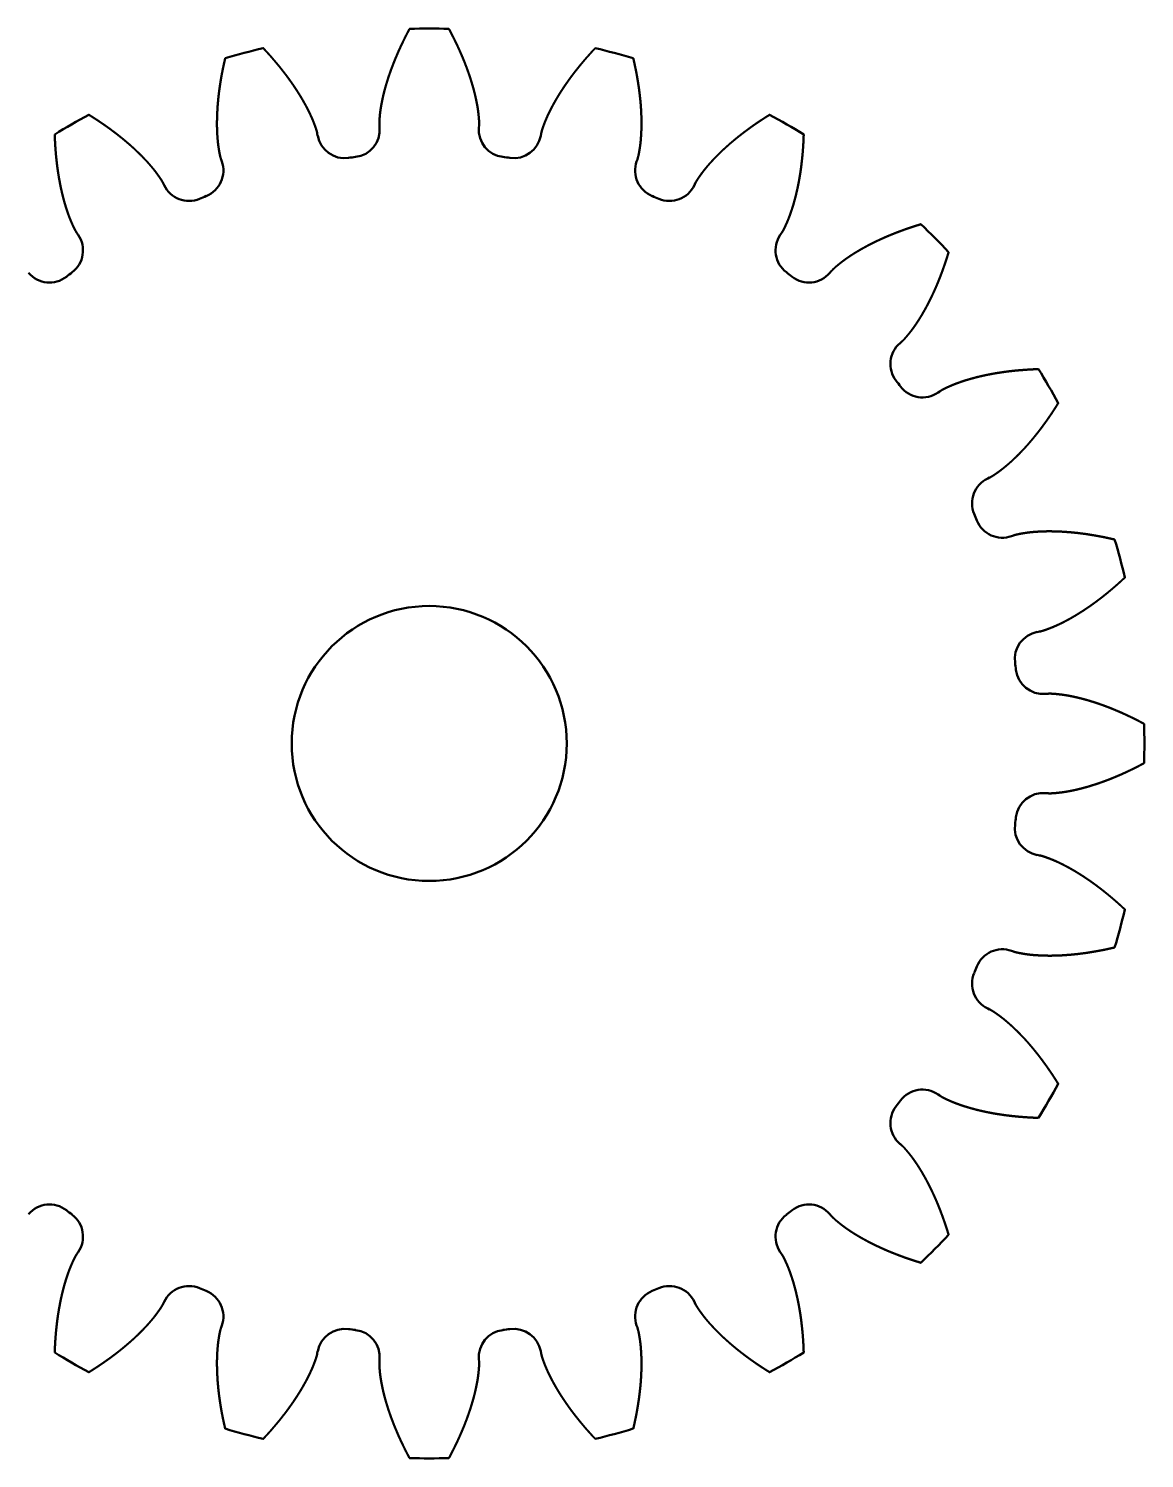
# Model space of a CAD drawing. Header units: millimetres. Extents: x 0 to 420, y 0 to 297.
# Drawn here: x 129.63 to 149.91, y 215.85 to 241.85 of the extents above; entities that cross this region are included whole.
import ezdxf

# ---------------------------------------------------------------- set-up
doc = ezdxf.new("R2010")
doc.units = ezdxf.units.MM
doc.header["$LTSCALE"] = 0.75
doc.layers.add('Visible', color=7, linetype='Continuous', lineweight=50)

msp = doc.modelspace()

# ---------------------------------------------------------------- linework, layer by layer
at = {"layer": 'Visible'}
for p, q in [((136.008, 240.094), (136.011, 240.056)), ((137.815, 240.056), (137.818, 240.094)), ((134.885, 239.907), (134.878, 239.946)), ((138.948, 239.946), (138.941, 239.907)), ((133.13, 239.477), (133.143, 239.44)), ((140.683, 239.44), (140.696, 239.477)), ((132.094, 239.006), (132.077, 239.041)), ((141.749, 239.041), (141.732, 239.006)), ((130.509, 238.136), (130.531, 238.104)), ((143.295, 238.104), (143.317, 238.136)), ((144.221, 237.442), (144.196, 237.413)), ((145.471, 236.137), (145.501, 236.162)), ((146.195, 235.258), (146.162, 235.236)), ((147.065, 233.674), (147.1, 233.691)), ((147.536, 232.638), (147.499, 232.625)), ((147.966, 230.882), (148.004, 230.889)), ((148.153, 229.76), (148.114, 229.757)), ((148.114, 227.952), (148.153, 227.949)), ((148.004, 226.82), (147.966, 226.827)), ((147.499, 225.084), (147.536, 225.071)), ((147.1, 224.018), (147.065, 224.035)), ((146.162, 222.473), (146.195, 222.451)), ((145.501, 221.547), (145.471, 221.572)), ((144.196, 220.296), (144.221, 220.267)), ((130.531, 219.605), (130.509, 219.573)), ((143.317, 219.573), (143.295, 219.605)), ((132.077, 218.668), (132.094, 218.703)), ((141.732, 218.703), (141.749, 218.668)), ((133.143, 218.269), (133.13, 218.232)), ((140.696, 218.232), (140.683, 218.269)), ((134.878, 217.763), (134.885, 217.802)), ((136.011, 217.653), (136.008, 217.615)), ((137.818, 217.615), (137.815, 217.653)), ((138.941, 217.802), (138.948, 217.763))]:
    msp.add_line(p, q, dxfattribs=at)
at = {"layer": 'Visible', "extrusion": (0, 0, -1)}
msp.add_circle((-136.913, 228.855), 2.5, dxfattribs=at)
at = {"layer": 'Visible'}
for centre, radius, start, end in [((136.913, 228.855), 13, 88.4232, 91.5768), ((136.913, 228.855), 13, 103.4232, 106.5768), ((136.913, 228.855), 13, 73.4232, 76.5768), ((136.913, 228.855), 13, 118.4232, 121.5768), ((136.913, 228.855), 13, 58.4232, 61.5768), ((135.513, 240.016), 0.5, 277.1518, 4.5186), ((138.314, 240.016), 0.5, 175.4814, 262.8482), ((135.377, 239.998), 0.5, 190.4814, 277.8482), ((138.449, 239.998), 0.5, 262.1518, 349.5186), ((136.913, 228.855), 10.749, 97.1518, 97.8482), ((136.913, 228.855), 10.749, 82.1518, 82.8482), ((132.671, 239.273), 0.5, 292.1518, 19.5186), ((141.155, 239.273), 0.5, 160.4814, 247.8482), ((132.545, 239.221), 0.5, 205.4814, 292.8482), ((141.281, 239.221), 0.5, 247.1518, 334.5186), ((136.913, 228.855), 10.749, 112.1518, 112.8482), ((136.913, 228.855), 10.749, 67.1518, 67.8482), ((136.913, 228.855), 13, 43.4232, 46.5768), ((130.119, 237.821), 0.5, 307.1518, 34.5186), ((143.707, 237.821), 0.5, 145.4814, 232.8482), ((130.011, 237.737), 0.5, 220.4814, 307.8482), ((136.913, 228.855), 10.749, 127.1518, 127.8482), ((136.913, 228.855), 10.749, 52.1518, 52.8482), ((143.815, 237.737), 0.5, 232.1518, 319.5186), ((145.796, 235.757), 0.5, 130.4814, 217.8482), ((136.913, 228.855), 13, 28.4232, 31.5768), ((136.913, 228.855), 10.749, 37.1518, 37.8482), ((145.879, 235.648), 0.5, 217.1518, 304.5186), ((147.28, 233.222), 0.5, 115.4814, 202.8482), ((136.913, 228.855), 10.749, 22.1518, 22.8482), ((147.332, 233.096), 0.5, 202.1518, 289.5186), ((136.913, 228.855), 13, 13.4232, 16.5768), ((148.057, 230.391), 0.5, 100.4814, 187.8482), ((136.913, 228.855), 10.749, 7.1518, 7.8482), ((148.075, 230.255), 0.5, 187.1518, 274.5186), ((136.913, 228.855), 13, 358.4232, 1.5768), ((148.075, 227.454), 0.5, 85.4814, 172.8482), ((136.913, 228.855), 10.749, 352.1518, 352.8482), ((148.057, 227.318), 0.5, 172.1518, 259.5186), ((136.913, 228.855), 13, 343.4232, 346.5768), ((147.332, 224.613), 0.5, 70.4814, 157.8482), ((147.28, 224.487), 0.5, 157.1518, 244.5186), ((136.913, 228.855), 10.749, 337.1518, 337.8482), ((145.879, 222.061), 0.5, 55.4814, 142.8482), ((136.913, 228.855), 13, 328.4232, 331.5768), ((136.913, 228.855), 10.749, 322.1518, 322.8482), ((145.796, 221.952), 0.5, 142.1518, 229.5186), ((130.011, 219.972), 0.5, 52.1518, 139.5186), ((136.913, 228.855), 10.749, 232.1518, 232.8482), ((130.119, 219.888), 0.5, 325.4814, 52.8482), ((143.707, 219.888), 0.5, 127.1518, 214.5186), ((136.913, 228.855), 10.749, 307.1518, 307.8482), ((143.815, 219.972), 0.5, 40.4814, 127.8482), ((136.913, 228.855), 13, 313.4232, 316.5768), ((132.545, 218.488), 0.5, 67.1518, 154.5186), ((136.913, 228.855), 10.749, 247.1518, 247.8482), ((136.913, 228.855), 10.749, 292.1518, 292.8482), ((141.281, 218.488), 0.5, 25.4814, 112.8482), ((132.671, 218.436), 0.5, 340.4814, 67.8482), ((141.155, 218.436), 0.5, 112.1518, 199.5186), ((135.377, 217.711), 0.5, 82.1518, 169.5186), ((136.913, 228.855), 10.749, 262.1518, 262.8482), ((135.513, 217.693), 0.5, 355.4814, 82.8482), ((138.314, 217.693), 0.5, 97.1518, 184.5186), ((136.913, 228.855), 10.749, 277.1518, 277.8482), ((138.449, 217.711), 0.5, 10.4814, 97.8482), ((136.913, 228.855), 13, 238.4232, 241.5768), ((136.913, 228.855), 13, 298.4232, 301.5768), ((136.913, 228.855), 13, 253.4232, 256.5768), ((136.913, 228.855), 13, 283.4232, 286.5768), ((136.913, 228.855), 13, 268.4232, 271.5768)]:
    msp.add_arc(centre, radius, start, end, dxfattribs=at)
for points in [[(136.555, 241.85), (136.553, 241.845), (136.547, 241.835), (136.54, 241.82), (136.529, 241.8), (136.516, 241.776), (136.503, 241.751), (136.491, 241.726), (136.478, 241.702), (136.466, 241.677), (136.454, 241.652), (136.441, 241.627), (136.429, 241.602), (136.418, 241.578), (136.406, 241.553), (136.394, 241.528), (136.383, 241.503), (136.371, 241.478), (136.36, 241.453), (136.349, 241.428), (136.338, 241.403), (136.327, 241.378), (136.317, 241.353), (136.306, 241.329), (136.296, 241.304), (136.286, 241.278), (136.275, 241.253), (136.266, 241.228), (136.256, 241.203), (136.246, 241.178), (136.237, 241.153), (136.227, 241.128), (136.218, 241.103), (136.209, 241.078), (136.2, 241.053), (136.191, 241.028), (136.183, 241.002), (136.174, 240.977), (136.166, 240.952), (136.158, 240.927), (136.15, 240.902), (136.142, 240.876), (136.135, 240.851), (136.127, 240.826), (136.12, 240.801), (136.113, 240.776), (136.106, 240.75), (136.099, 240.725), (136.093, 240.7), (136.087, 240.675), (136.08, 240.649), (136.074, 240.624), (136.069, 240.599), (136.063, 240.574), (136.058, 240.548), (136.053, 240.523), (136.048, 240.498), (136.043, 240.472), (136.039, 240.447), (136.034, 240.422), (136.03, 240.397), (136.027, 240.371), (136.023, 240.346), (136.02, 240.321), (136.017, 240.296), (136.015, 240.27), (136.013, 240.245), (136.01, 240.22), (136.008, 240.195), (136.007, 240.17), (136.006, 240.145), (136.006, 240.125), (136.007, 240.109), (136.008, 240.099), (136.008, 240.094)], [(137.818, 240.094), (137.819, 240.099), (137.819, 240.109), (137.82, 240.125), (137.82, 240.145), (137.819, 240.17), (137.818, 240.195), (137.816, 240.22), (137.814, 240.245), (137.811, 240.27), (137.809, 240.296), (137.806, 240.321), (137.803, 240.346), (137.8, 240.371), (137.796, 240.397), (137.792, 240.422), (137.788, 240.447), (137.783, 240.472), (137.778, 240.498), (137.773, 240.523), (137.768, 240.548), (137.763, 240.574), (137.757, 240.599), (137.752, 240.624), (137.746, 240.649), (137.74, 240.675), (137.733, 240.7), (137.727, 240.725), (137.72, 240.75), (137.713, 240.776), (137.706, 240.801), (137.699, 240.826), (137.691, 240.851), (137.684, 240.876), (137.676, 240.902), (137.668, 240.927), (137.66, 240.952), (137.652, 240.977), (137.643, 241.002), (137.635, 241.028), (137.626, 241.053), (137.617, 241.078), (137.608, 241.103), (137.599, 241.128), (137.59, 241.153), (137.58, 241.178), (137.57, 241.203), (137.561, 241.228), (137.551, 241.253), (137.541, 241.278), (137.53, 241.304), (137.52, 241.329), (137.509, 241.353), (137.499, 241.378), (137.488, 241.403), (137.477, 241.428), (137.466, 241.453), (137.455, 241.478), (137.443, 241.503), (137.432, 241.528), (137.42, 241.553), (137.409, 241.578), (137.397, 241.602), (137.385, 241.627), (137.373, 241.652), (137.36, 241.677), (137.348, 241.702), (137.335, 241.726), (137.323, 241.751), (137.31, 241.776), (137.297, 241.8), (137.287, 241.82), (137.279, 241.835), (137.273, 241.845), (137.271, 241.85)], [(133.204, 241.314), (133.203, 241.309), (133.2, 241.298), (133.197, 241.282), (133.192, 241.26), (133.185, 241.233), (133.18, 241.206), (133.174, 241.178), (133.168, 241.151), (133.162, 241.124), (133.157, 241.097), (133.152, 241.07), (133.146, 241.043), (133.141, 241.016), (133.136, 240.989), (133.132, 240.962), (133.127, 240.935), (133.123, 240.908), (133.118, 240.881), (133.114, 240.854), (133.11, 240.827), (133.106, 240.8), (133.102, 240.773), (133.098, 240.746), (133.095, 240.72), (133.091, 240.693), (133.088, 240.666), (133.085, 240.639), (133.082, 240.612), (133.079, 240.586), (133.077, 240.559), (133.074, 240.532), (133.072, 240.506), (133.069, 240.479), (133.067, 240.453), (133.065, 240.426), (133.064, 240.399), (133.062, 240.373), (133.061, 240.347), (133.059, 240.32), (133.058, 240.294), (133.057, 240.267), (133.056, 240.241), (133.056, 240.215), (133.055, 240.189), (133.055, 240.162), (133.055, 240.136), (133.055, 240.11), (133.055, 240.084), (133.055, 240.058), (133.056, 240.032), (133.057, 240.006), (133.058, 239.98), (133.059, 239.954), (133.06, 239.928), (133.062, 239.903), (133.064, 239.877), (133.066, 239.851), (133.068, 239.826), (133.07, 239.8), (133.073, 239.775), (133.076, 239.75), (133.079, 239.724), (133.083, 239.699), (133.087, 239.674), (133.091, 239.649), (133.095, 239.624), (133.099, 239.599), (133.104, 239.574), (133.109, 239.55), (133.115, 239.525), (133.12, 239.506), (133.125, 239.491), (133.128, 239.482), (133.13, 239.477)], [(134.878, 239.946), (134.877, 239.951), (134.875, 239.961), (134.872, 239.975), (134.867, 239.995), (134.86, 240.019), (134.852, 240.043), (134.843, 240.066), (134.835, 240.09), (134.826, 240.114), (134.817, 240.138), (134.808, 240.161), (134.798, 240.185), (134.789, 240.208), (134.779, 240.232), (134.768, 240.255), (134.757, 240.279), (134.746, 240.302), (134.735, 240.325), (134.724, 240.348), (134.713, 240.371), (134.701, 240.394), (134.689, 240.417), (134.677, 240.44), (134.665, 240.463), (134.652, 240.486), (134.639, 240.508), (134.627, 240.531), (134.614, 240.554), (134.6, 240.576), (134.587, 240.599), (134.574, 240.621), (134.56, 240.644), (134.546, 240.666), (134.532, 240.689), (134.518, 240.711), (134.503, 240.733), (134.489, 240.755), (134.474, 240.777), (134.46, 240.8), (134.445, 240.822), (134.43, 240.844), (134.414, 240.865), (134.399, 240.887), (134.383, 240.909), (134.368, 240.931), (134.352, 240.953), (134.336, 240.974), (134.32, 240.996), (134.304, 241.018), (134.287, 241.039), (134.271, 241.061), (134.254, 241.082), (134.237, 241.103), (134.221, 241.125), (134.204, 241.146), (134.186, 241.167), (134.169, 241.188), (134.152, 241.209), (134.134, 241.23), (134.117, 241.251), (134.099, 241.272), (134.081, 241.293), (134.063, 241.314), (134.045, 241.335), (134.026, 241.356), (134.008, 241.376), (133.99, 241.397), (133.971, 241.418), (133.952, 241.438), (133.933, 241.459), (133.918, 241.475), (133.907, 241.487), (133.899, 241.495), (133.895, 241.499)], [(139.931, 241.499), (139.927, 241.495), (139.919, 241.487), (139.908, 241.475), (139.893, 241.459), (139.874, 241.438), (139.855, 241.418), (139.837, 241.397), (139.818, 241.376), (139.8, 241.356), (139.781, 241.335), (139.763, 241.314), (139.745, 241.293), (139.727, 241.272), (139.71, 241.251), (139.692, 241.23), (139.674, 241.209), (139.657, 241.188), (139.64, 241.167), (139.623, 241.146), (139.606, 241.125), (139.589, 241.103), (139.572, 241.082), (139.555, 241.061), (139.539, 241.039), (139.523, 241.018), (139.506, 240.996), (139.49, 240.974), (139.474, 240.953), (139.458, 240.931), (139.443, 240.909), (139.427, 240.887), (139.412, 240.865), (139.397, 240.844), (139.382, 240.822), (139.367, 240.8), (139.352, 240.777), (139.337, 240.755), (139.323, 240.733), (139.308, 240.711), (139.294, 240.689), (139.28, 240.666), (139.266, 240.644), (139.253, 240.621), (139.239, 240.599), (139.226, 240.576), (139.213, 240.554), (139.2, 240.531), (139.187, 240.508), (139.174, 240.486), (139.162, 240.463), (139.149, 240.44), (139.137, 240.417), (139.125, 240.394), (139.114, 240.371), (139.102, 240.348), (139.091, 240.325), (139.08, 240.302), (139.069, 240.279), (139.058, 240.255), (139.048, 240.232), (139.038, 240.208), (139.028, 240.185), (139.018, 240.161), (139.009, 240.138), (139, 240.114), (138.991, 240.09), (138.983, 240.066), (138.974, 240.043), (138.966, 240.019), (138.959, 239.995), (138.954, 239.975), (138.951, 239.961), (138.949, 239.951), (138.948, 239.946)], [(140.696, 239.477), (140.698, 239.482), (140.701, 239.491), (140.706, 239.506), (140.711, 239.525), (140.717, 239.55), (140.722, 239.574), (140.727, 239.599), (140.731, 239.624), (140.735, 239.649), (140.739, 239.674), (140.743, 239.699), (140.747, 239.724), (140.75, 239.75), (140.753, 239.775), (140.756, 239.8), (140.758, 239.826), (140.76, 239.851), (140.762, 239.877), (140.764, 239.903), (140.766, 239.928), (140.767, 239.954), (140.768, 239.98), (140.769, 240.006), (140.77, 240.032), (140.771, 240.058), (140.771, 240.084), (140.771, 240.11), (140.771, 240.136), (140.771, 240.162), (140.771, 240.189), (140.77, 240.215), (140.77, 240.241), (140.769, 240.267), (140.768, 240.294), (140.767, 240.32), (140.766, 240.347), (140.764, 240.373), (140.763, 240.399), (140.761, 240.426), (140.759, 240.453), (140.757, 240.479), (140.755, 240.506), (140.752, 240.532), (140.75, 240.559), (140.747, 240.586), (140.744, 240.612), (140.741, 240.639), (140.738, 240.666), (140.735, 240.693), (140.731, 240.72), (140.728, 240.746), (140.724, 240.773), (140.72, 240.8), (140.716, 240.827), (140.712, 240.854), (140.708, 240.881), (140.704, 240.908), (140.699, 240.935), (140.694, 240.962), (140.69, 240.989), (140.685, 241.016), (140.68, 241.043), (140.675, 241.07), (140.669, 241.097), (140.664, 241.124), (140.658, 241.151), (140.652, 241.178), (140.647, 241.206), (140.641, 241.233), (140.635, 241.26), (140.63, 241.282), (140.626, 241.298), (140.623, 241.309), (140.622, 241.314)], [(132.077, 239.041), (132.075, 239.046), (132.07, 239.055), (132.063, 239.068), (132.054, 239.086), (132.04, 239.107), (132.026, 239.128), (132.012, 239.149), (131.998, 239.169), (131.983, 239.19), (131.968, 239.211), (131.953, 239.231), (131.938, 239.252), (131.922, 239.272), (131.907, 239.292), (131.89, 239.312), (131.874, 239.331), (131.858, 239.351), (131.841, 239.37), (131.824, 239.39), (131.807, 239.409), (131.79, 239.428), (131.772, 239.448), (131.755, 239.467), (131.737, 239.485), (131.719, 239.504), (131.701, 239.523), (131.682, 239.542), (131.664, 239.56), (131.645, 239.578), (131.627, 239.597), (131.608, 239.615), (131.589, 239.633), (131.57, 239.651), (131.55, 239.669), (131.531, 239.687), (131.511, 239.705), (131.491, 239.722), (131.472, 239.74), (131.452, 239.758), (131.431, 239.775), (131.411, 239.792), (131.391, 239.809), (131.37, 239.827), (131.35, 239.844), (131.329, 239.861), (131.308, 239.878), (131.287, 239.894), (131.266, 239.911), (131.245, 239.928), (131.223, 239.944), (131.202, 239.961), (131.18, 239.977), (131.158, 239.993), (131.137, 240.01), (131.115, 240.026), (131.093, 240.042), (131.07, 240.058), (131.048, 240.074), (131.026, 240.09), (131.003, 240.105), (130.981, 240.121), (130.958, 240.136), (130.935, 240.152), (130.912, 240.167), (130.889, 240.183), (130.866, 240.198), (130.843, 240.213), (130.82, 240.228), (130.796, 240.243), (130.773, 240.258), (130.754, 240.27), (130.74, 240.279), (130.73, 240.285), (130.725, 240.287)], [(143.101, 240.287), (143.096, 240.285), (143.087, 240.279), (143.072, 240.27), (143.053, 240.258), (143.03, 240.243), (143.007, 240.228), (142.983, 240.213), (142.96, 240.198), (142.937, 240.183), (142.914, 240.167), (142.891, 240.152), (142.868, 240.136), (142.845, 240.121), (142.823, 240.105), (142.8, 240.09), (142.778, 240.074), (142.756, 240.058), (142.734, 240.042), (142.712, 240.026), (142.69, 240.01), (142.668, 239.993), (142.646, 239.977), (142.624, 239.961), (142.603, 239.944), (142.582, 239.928), (142.56, 239.911), (142.539, 239.894), (142.518, 239.878), (142.497, 239.861), (142.477, 239.844), (142.456, 239.827), (142.435, 239.809), (142.415, 239.792), (142.395, 239.775), (142.375, 239.758), (142.355, 239.74), (142.335, 239.722), (142.315, 239.705), (142.295, 239.687), (142.276, 239.669), (142.257, 239.651), (142.237, 239.633), (142.218, 239.615), (142.2, 239.597), (142.181, 239.578), (142.162, 239.56), (142.144, 239.542), (142.125, 239.523), (142.107, 239.504), (142.089, 239.485), (142.072, 239.467), (142.054, 239.448), (142.037, 239.428), (142.019, 239.409), (142.002, 239.39), (141.985, 239.37), (141.969, 239.351), (141.952, 239.331), (141.936, 239.312), (141.92, 239.292), (141.904, 239.272), (141.888, 239.252), (141.873, 239.231), (141.858, 239.211), (141.843, 239.19), (141.829, 239.169), (141.814, 239.149), (141.8, 239.128), (141.786, 239.107), (141.773, 239.086), (141.763, 239.068), (141.756, 239.055), (141.751, 239.046), (141.749, 239.041)], [(130.106, 239.93), (130.106, 239.924), (130.106, 239.913), (130.107, 239.896), (130.108, 239.874), (130.109, 239.846), (130.11, 239.818), (130.111, 239.791), (130.113, 239.763), (130.115, 239.735), (130.116, 239.708), (130.118, 239.68), (130.12, 239.653), (130.122, 239.625), (130.125, 239.598), (130.127, 239.571), (130.129, 239.543), (130.132, 239.516), (130.135, 239.489), (130.138, 239.462), (130.141, 239.435), (130.144, 239.408), (130.147, 239.381), (130.15, 239.354), (130.154, 239.327), (130.158, 239.3), (130.161, 239.274), (130.165, 239.247), (130.169, 239.22), (130.174, 239.194), (130.178, 239.167), (130.182, 239.141), (130.187, 239.114), (130.192, 239.088), (130.197, 239.062), (130.202, 239.036), (130.207, 239.01), (130.212, 238.984), (130.217, 238.958), (130.223, 238.932), (130.229, 238.906), (130.235, 238.88), (130.241, 238.855), (130.247, 238.829), (130.253, 238.804), (130.26, 238.778), (130.266, 238.753), (130.273, 238.728), (130.28, 238.703), (130.287, 238.678), (130.295, 238.653), (130.302, 238.628), (130.31, 238.603), (130.318, 238.579), (130.326, 238.554), (130.334, 238.53), (130.342, 238.505), (130.351, 238.481), (130.359, 238.457), (130.368, 238.433), (130.377, 238.409), (130.387, 238.385), (130.397, 238.362), (130.407, 238.338), (130.417, 238.315), (130.427, 238.292), (130.438, 238.269), (130.449, 238.246), (130.459, 238.223), (130.471, 238.201), (130.483, 238.179), (130.493, 238.161), (130.501, 238.149), (130.506, 238.14), (130.509, 238.136)], [(143.317, 238.136), (143.32, 238.14), (143.325, 238.149), (143.333, 238.161), (143.344, 238.179), (143.355, 238.201), (143.367, 238.223), (143.378, 238.246), (143.388, 238.269), (143.399, 238.292), (143.409, 238.315), (143.42, 238.338), (143.43, 238.362), (143.439, 238.385), (143.449, 238.409), (143.458, 238.433), (143.467, 238.457), (143.475, 238.481), (143.484, 238.505), (143.492, 238.53), (143.501, 238.554), (143.509, 238.579), (143.516, 238.603), (143.524, 238.628), (143.532, 238.653), (143.539, 238.678), (143.546, 238.703), (143.553, 238.728), (143.56, 238.753), (143.566, 238.778), (143.573, 238.804), (143.579, 238.829), (143.585, 238.855), (143.591, 238.88), (143.597, 238.906), (143.603, 238.932), (143.609, 238.958), (143.614, 238.984), (143.619, 239.01), (143.625, 239.036), (143.63, 239.062), (143.634, 239.088), (143.639, 239.114), (143.644, 239.141), (143.648, 239.167), (143.653, 239.194), (143.657, 239.22), (143.661, 239.247), (143.665, 239.274), (143.669, 239.3), (143.672, 239.327), (143.676, 239.354), (143.679, 239.381), (143.682, 239.408), (143.685, 239.435), (143.688, 239.462), (143.691, 239.489), (143.694, 239.516), (143.697, 239.543), (143.699, 239.571), (143.702, 239.598), (143.704, 239.625), (143.706, 239.653), (143.708, 239.68), (143.71, 239.708), (143.712, 239.735), (143.713, 239.763), (143.715, 239.791), (143.716, 239.818), (143.717, 239.846), (143.719, 239.874), (143.719, 239.896), (143.72, 239.913), (143.72, 239.924), (143.72, 239.93)], [(145.849, 238.296), (145.844, 238.295), (145.833, 238.292), (145.817, 238.287), (145.796, 238.28), (145.769, 238.272), (145.743, 238.263), (145.716, 238.255), (145.69, 238.246), (145.664, 238.238), (145.637, 238.229), (145.611, 238.22), (145.585, 238.211), (145.559, 238.202), (145.533, 238.192), (145.508, 238.183), (145.482, 238.173), (145.456, 238.164), (145.431, 238.154), (145.405, 238.144), (145.38, 238.135), (145.355, 238.124), (145.329, 238.114), (145.304, 238.104), (145.279, 238.094), (145.254, 238.083), (145.23, 238.073), (145.205, 238.062), (145.18, 238.051), (145.156, 238.04), (145.131, 238.029), (145.107, 238.018), (145.083, 238.007), (145.058, 237.996), (145.034, 237.984), (145.01, 237.972), (144.987, 237.961), (144.963, 237.949), (144.939, 237.937), (144.916, 237.925), (144.892, 237.913), (144.869, 237.9), (144.846, 237.888), (144.823, 237.875), (144.8, 237.863), (144.777, 237.85), (144.754, 237.837), (144.732, 237.824), (144.709, 237.81), (144.687, 237.797), (144.664, 237.783), (144.642, 237.77), (144.62, 237.756), (144.599, 237.742), (144.577, 237.728), (144.556, 237.714), (144.534, 237.699), (144.513, 237.685), (144.492, 237.67), (144.471, 237.655), (144.45, 237.64), (144.43, 237.625), (144.41, 237.61), (144.39, 237.594), (144.37, 237.578), (144.35, 237.562), (144.331, 237.546), (144.311, 237.53), (144.292, 237.513), (144.273, 237.496), (144.255, 237.479), (144.241, 237.465), (144.231, 237.454), (144.224, 237.446), (144.221, 237.442)], [(145.501, 236.162), (145.505, 236.166), (145.512, 236.172), (145.523, 236.182), (145.538, 236.196), (145.555, 236.215), (145.572, 236.234), (145.588, 236.253), (145.604, 236.272), (145.621, 236.292), (145.637, 236.311), (145.652, 236.331), (145.668, 236.351), (145.684, 236.371), (145.699, 236.392), (145.714, 236.413), (145.729, 236.433), (145.743, 236.454), (145.758, 236.476), (145.772, 236.497), (145.787, 236.519), (145.801, 236.54), (145.815, 236.562), (145.828, 236.584), (145.842, 236.606), (145.856, 236.628), (145.869, 236.65), (145.882, 236.673), (145.895, 236.696), (145.908, 236.718), (145.921, 236.741), (145.934, 236.764), (145.946, 236.787), (145.959, 236.81), (145.971, 236.834), (145.983, 236.857), (145.995, 236.881), (146.007, 236.904), (146.019, 236.928), (146.031, 236.952), (146.043, 236.976), (146.054, 237), (146.065, 237.024), (146.077, 237.048), (146.088, 237.073), (146.099, 237.097), (146.11, 237.122), (146.121, 237.146), (146.131, 237.171), (146.142, 237.196), (146.152, 237.221), (146.163, 237.246), (146.173, 237.271), (146.183, 237.296), (146.193, 237.321), (146.203, 237.347), (146.213, 237.372), (146.222, 237.398), (146.232, 237.423), (146.242, 237.449), (146.251, 237.475), (146.26, 237.501), (146.269, 237.527), (146.278, 237.553), (146.287, 237.579), (146.296, 237.605), (146.305, 237.631), (146.313, 237.658), (146.322, 237.684), (146.33, 237.711), (146.339, 237.737), (146.345, 237.758), (146.35, 237.774), (146.353, 237.785), (146.355, 237.79)], [(147.988, 235.662), (147.983, 235.662), (147.972, 235.661), (147.955, 235.661), (147.933, 235.66), (147.905, 235.659), (147.877, 235.658), (147.849, 235.656), (147.822, 235.655), (147.794, 235.653), (147.766, 235.651), (147.739, 235.649), (147.711, 235.647), (147.684, 235.645), (147.656, 235.643), (147.629, 235.641), (147.602, 235.638), (147.575, 235.636), (147.547, 235.633), (147.52, 235.63), (147.493, 235.627), (147.466, 235.624), (147.439, 235.621), (147.412, 235.617), (147.386, 235.614), (147.359, 235.61), (147.332, 235.606), (147.305, 235.602), (147.279, 235.598), (147.252, 235.594), (147.226, 235.59), (147.199, 235.585), (147.173, 235.581), (147.147, 235.576), (147.121, 235.571), (147.094, 235.566), (147.068, 235.561), (147.042, 235.556), (147.016, 235.55), (146.991, 235.545), (146.965, 235.539), (146.939, 235.533), (146.913, 235.527), (146.888, 235.521), (146.862, 235.514), (146.837, 235.508), (146.812, 235.501), (146.786, 235.494), (146.761, 235.487), (146.736, 235.48), (146.711, 235.473), (146.686, 235.466), (146.662, 235.458), (146.637, 235.45), (146.613, 235.442), (146.588, 235.434), (146.564, 235.425), (146.54, 235.417), (146.515, 235.408), (146.491, 235.399), (146.467, 235.39), (146.444, 235.381), (146.42, 235.371), (146.397, 235.361), (146.374, 235.351), (146.35, 235.34), (146.327, 235.33), (146.305, 235.319), (146.282, 235.308), (146.259, 235.297), (146.237, 235.285), (146.22, 235.275), (146.207, 235.267), (146.199, 235.261), (146.195, 235.258)], [(147.1, 233.691), (147.104, 233.693), (147.113, 233.697), (147.127, 233.704), (147.144, 233.714), (147.165, 233.727), (147.186, 233.741), (147.207, 233.755), (147.228, 233.77), (147.249, 233.785), (147.269, 233.799), (147.29, 233.814), (147.31, 233.83), (147.33, 233.845), (147.35, 233.861), (147.37, 233.877), (147.39, 233.894), (147.409, 233.91), (147.429, 233.927), (147.448, 233.944), (147.468, 233.961), (147.487, 233.978), (147.506, 233.995), (147.525, 234.013), (147.544, 234.031), (147.563, 234.049), (147.581, 234.067), (147.6, 234.085), (147.619, 234.104), (147.637, 234.122), (147.655, 234.141), (147.674, 234.16), (147.692, 234.179), (147.71, 234.198), (147.728, 234.217), (147.746, 234.237), (147.763, 234.256), (147.781, 234.276), (147.799, 234.296), (147.816, 234.316), (147.833, 234.336), (147.851, 234.356), (147.868, 234.377), (147.885, 234.397), (147.902, 234.418), (147.919, 234.439), (147.936, 234.46), (147.953, 234.481), (147.97, 234.502), (147.986, 234.523), (148.003, 234.544), (148.019, 234.566), (148.036, 234.588), (148.052, 234.609), (148.068, 234.631), (148.084, 234.653), (148.1, 234.675), (148.116, 234.697), (148.132, 234.719), (148.148, 234.742), (148.164, 234.764), (148.179, 234.787), (148.195, 234.81), (148.21, 234.832), (148.226, 234.855), (148.241, 234.878), (148.256, 234.901), (148.272, 234.925), (148.287, 234.948), (148.302, 234.971), (148.316, 234.995), (148.328, 235.014), (148.337, 235.028), (148.343, 235.038), (148.346, 235.042)], [(149.373, 232.563), (149.367, 232.565), (149.356, 232.567), (149.34, 232.571), (149.318, 232.576), (149.291, 232.582), (149.264, 232.588), (149.237, 232.594), (149.21, 232.6), (149.183, 232.605), (149.156, 232.611), (149.129, 232.616), (149.101, 232.621), (149.074, 232.626), (149.047, 232.631), (149.02, 232.636), (148.993, 232.641), (148.966, 232.645), (148.939, 232.649), (148.913, 232.654), (148.886, 232.658), (148.859, 232.662), (148.832, 232.666), (148.805, 232.669), (148.778, 232.673), (148.751, 232.676), (148.724, 232.679), (148.698, 232.683), (148.671, 232.686), (148.644, 232.688), (148.618, 232.691), (148.591, 232.694), (148.564, 232.696), (148.538, 232.698), (148.511, 232.7), (148.485, 232.702), (148.458, 232.704), (148.432, 232.706), (148.405, 232.707), (148.379, 232.708), (148.352, 232.709), (148.326, 232.71), (148.3, 232.711), (148.273, 232.712), (148.247, 232.712), (148.221, 232.713), (148.195, 232.713), (148.169, 232.713), (148.142, 232.713), (148.116, 232.712), (148.09, 232.712), (148.065, 232.711), (148.039, 232.71), (148.013, 232.709), (147.987, 232.707), (147.961, 232.706), (147.936, 232.704), (147.91, 232.702), (147.884, 232.7), (147.859, 232.697), (147.833, 232.695), (147.808, 232.692), (147.783, 232.688), (147.758, 232.685), (147.733, 232.681), (147.708, 232.677), (147.683, 232.673), (147.658, 232.668), (147.633, 232.663), (147.608, 232.658), (147.584, 232.653), (147.564, 232.647), (147.55, 232.643), (147.54, 232.64), (147.536, 232.638)], [(148.004, 230.889), (148.009, 230.89), (148.019, 230.892), (148.034, 230.895), (148.053, 230.901), (148.077, 230.908), (148.101, 230.916), (148.125, 230.924), (148.149, 230.933), (148.173, 230.942), (148.196, 230.951), (148.22, 230.96), (148.243, 230.969), (148.267, 230.979), (148.29, 230.989), (148.314, 231), (148.337, 231.01), (148.36, 231.021), (148.383, 231.032), (148.407, 231.044), (148.43, 231.055), (148.453, 231.067), (148.476, 231.079), (148.499, 231.091), (148.521, 231.103), (148.544, 231.115), (148.567, 231.128), (148.59, 231.141), (148.612, 231.154), (148.635, 231.167), (148.658, 231.181), (148.68, 231.194), (148.702, 231.208), (148.725, 231.222), (148.747, 231.236), (148.769, 231.25), (148.792, 231.264), (148.814, 231.279), (148.836, 231.293), (148.858, 231.308), (148.88, 231.323), (148.902, 231.338), (148.924, 231.353), (148.946, 231.369), (148.968, 231.384), (148.99, 231.4), (149.011, 231.416), (149.033, 231.432), (149.055, 231.448), (149.076, 231.464), (149.098, 231.48), (149.119, 231.497), (149.141, 231.513), (149.162, 231.53), (149.183, 231.547), (149.204, 231.564), (149.226, 231.581), (149.247, 231.598), (149.268, 231.616), (149.289, 231.633), (149.31, 231.651), (149.331, 231.669), (149.352, 231.687), (149.373, 231.705), (149.394, 231.723), (149.414, 231.741), (149.435, 231.76), (149.456, 231.778), (149.476, 231.797), (149.497, 231.815), (149.517, 231.834), (149.534, 231.849), (149.546, 231.861), (149.554, 231.869), (149.558, 231.872)], [(149.908, 229.212), (149.903, 229.215), (149.893, 229.22), (149.879, 229.228), (149.859, 229.238), (149.834, 229.251), (149.81, 229.264), (149.785, 229.277), (149.76, 229.289), (149.735, 229.302), (149.711, 229.314), (149.686, 229.326), (149.661, 229.338), (149.636, 229.35), (149.611, 229.362), (149.587, 229.373), (149.562, 229.385), (149.537, 229.396), (149.512, 229.407), (149.487, 229.419), (149.462, 229.429), (149.437, 229.44), (149.412, 229.451), (149.387, 229.461), (149.362, 229.472), (149.337, 229.482), (149.312, 229.492), (149.287, 229.502), (149.262, 229.512), (149.237, 229.522), (149.212, 229.531), (149.187, 229.54), (149.162, 229.55), (149.136, 229.559), (149.111, 229.567), (149.086, 229.576), (149.061, 229.585), (149.036, 229.593), (149.011, 229.601), (148.985, 229.61), (148.96, 229.617), (148.935, 229.625), (148.91, 229.633), (148.885, 229.64), (148.859, 229.647), (148.834, 229.655), (148.809, 229.661), (148.784, 229.668), (148.758, 229.675), (148.733, 229.681), (148.708, 229.687), (148.683, 229.693), (148.657, 229.699), (148.632, 229.704), (148.607, 229.71), (148.582, 229.715), (148.556, 229.72), (148.531, 229.725), (148.506, 229.729), (148.48, 229.733), (148.455, 229.737), (148.43, 229.741), (148.405, 229.744), (148.379, 229.747), (148.354, 229.75), (148.329, 229.753), (148.304, 229.755), (148.279, 229.757), (148.253, 229.759), (148.228, 229.761), (148.203, 229.761), (148.183, 229.761), (148.168, 229.761), (148.158, 229.76), (148.153, 229.76)], [(148.153, 227.949), (148.158, 227.949), (148.168, 227.948), (148.183, 227.948), (148.203, 227.948), (148.228, 227.948), (148.253, 227.95), (148.279, 227.952), (148.304, 227.954), (148.329, 227.956), (148.354, 227.959), (148.379, 227.962), (148.405, 227.965), (148.43, 227.968), (148.455, 227.972), (148.48, 227.976), (148.506, 227.98), (148.531, 227.985), (148.556, 227.989), (148.582, 227.994), (148.607, 227.999), (148.632, 228.005), (148.657, 228.01), (148.683, 228.016), (148.708, 228.022), (148.733, 228.028), (148.758, 228.034), (148.784, 228.041), (148.809, 228.048), (148.834, 228.055), (148.859, 228.062), (148.885, 228.069), (148.91, 228.076), (148.935, 228.084), (148.96, 228.092), (148.985, 228.1), (149.011, 228.108), (149.036, 228.116), (149.061, 228.124), (149.086, 228.133), (149.111, 228.142), (149.136, 228.15), (149.162, 228.16), (149.187, 228.169), (149.212, 228.178), (149.237, 228.188), (149.262, 228.197), (149.287, 228.207), (149.312, 228.217), (149.337, 228.227), (149.362, 228.237), (149.387, 228.248), (149.412, 228.258), (149.437, 228.269), (149.462, 228.28), (149.487, 228.29), (149.512, 228.302), (149.537, 228.313), (149.562, 228.324), (149.587, 228.336), (149.611, 228.347), (149.636, 228.359), (149.661, 228.371), (149.686, 228.383), (149.711, 228.395), (149.735, 228.407), (149.76, 228.42), (149.785, 228.432), (149.81, 228.445), (149.834, 228.458), (149.859, 228.471), (149.879, 228.481), (149.893, 228.489), (149.903, 228.494), (149.908, 228.497)], [(149.558, 225.837), (149.554, 225.841), (149.546, 225.848), (149.534, 225.86), (149.517, 225.875), (149.497, 225.894), (149.476, 225.912), (149.456, 225.931), (149.435, 225.95), (149.414, 225.968), (149.394, 225.986), (149.373, 226.004), (149.352, 226.022), (149.331, 226.04), (149.31, 226.058), (149.289, 226.076), (149.268, 226.093), (149.247, 226.111), (149.226, 226.128), (149.204, 226.145), (149.183, 226.162), (149.162, 226.179), (149.141, 226.196), (149.119, 226.212), (149.098, 226.229), (149.076, 226.245), (149.055, 226.261), (149.033, 226.277), (149.011, 226.293), (148.99, 226.309), (148.968, 226.325), (148.946, 226.34), (148.924, 226.356), (148.902, 226.371), (148.88, 226.386), (148.858, 226.401), (148.836, 226.416), (148.814, 226.43), (148.792, 226.445), (148.769, 226.459), (148.747, 226.473), (148.725, 226.487), (148.702, 226.501), (148.68, 226.515), (148.658, 226.529), (148.635, 226.542), (148.612, 226.555), (148.59, 226.568), (148.567, 226.581), (148.544, 226.594), (148.521, 226.606), (148.499, 226.618), (148.476, 226.63), (148.453, 226.642), (148.43, 226.654), (148.407, 226.665), (148.383, 226.677), (148.36, 226.688), (148.337, 226.699), (148.314, 226.71), (148.29, 226.72), (148.267, 226.73), (148.243, 226.74), (148.22, 226.749), (148.196, 226.759), (148.173, 226.767), (148.149, 226.776), (148.125, 226.785), (148.101, 226.793), (148.077, 226.801), (148.053, 226.809), (148.034, 226.814), (148.019, 226.817), (148.009, 226.819), (148.004, 226.82)], [(147.536, 225.071), (147.54, 225.069), (147.55, 225.066), (147.564, 225.062), (147.584, 225.056), (147.608, 225.051), (147.633, 225.046), (147.658, 225.041), (147.683, 225.037), (147.708, 225.032), (147.733, 225.028), (147.758, 225.024), (147.783, 225.021), (147.808, 225.017), (147.833, 225.014), (147.859, 225.012), (147.884, 225.009), (147.91, 225.007), (147.936, 225.005), (147.961, 225.004), (147.987, 225.002), (148.013, 225.001), (148.039, 224.999), (148.065, 224.998), (148.09, 224.998), (148.116, 224.997), (148.142, 224.997), (148.169, 224.996), (148.195, 224.996), (148.221, 224.996), (148.247, 224.997), (148.273, 224.997), (148.3, 224.998), (148.326, 224.999), (148.352, 225), (148.379, 225.001), (148.405, 225.002), (148.432, 225.003), (148.458, 225.005), (148.485, 225.007), (148.511, 225.009), (148.538, 225.011), (148.564, 225.013), (148.591, 225.015), (148.618, 225.018), (148.644, 225.021), (148.671, 225.023), (148.698, 225.026), (148.724, 225.03), (148.751, 225.033), (148.778, 225.036), (148.805, 225.04), (148.832, 225.043), (148.859, 225.047), (148.886, 225.051), (148.913, 225.055), (148.939, 225.06), (148.966, 225.064), (148.993, 225.069), (149.02, 225.073), (149.047, 225.078), (149.074, 225.083), (149.101, 225.088), (149.129, 225.093), (149.156, 225.098), (149.183, 225.104), (149.21, 225.109), (149.237, 225.115), (149.264, 225.121), (149.291, 225.127), (149.318, 225.133), (149.34, 225.138), (149.356, 225.142), (149.367, 225.144), (149.373, 225.146)], [(148.346, 222.667), (148.343, 222.672), (148.337, 222.681), (148.328, 222.695), (148.316, 222.714), (148.302, 222.738), (148.287, 222.761), (148.272, 222.784), (148.256, 222.808), (148.241, 222.831), (148.226, 222.854), (148.21, 222.877), (148.195, 222.899), (148.179, 222.922), (148.164, 222.945), (148.148, 222.967), (148.132, 222.99), (148.116, 223.012), (148.1, 223.034), (148.084, 223.056), (148.068, 223.078), (148.052, 223.1), (148.036, 223.122), (148.019, 223.143), (148.003, 223.165), (147.986, 223.186), (147.97, 223.207), (147.953, 223.228), (147.936, 223.249), (147.919, 223.27), (147.902, 223.291), (147.885, 223.312), (147.868, 223.332), (147.851, 223.353), (147.833, 223.373), (147.816, 223.393), (147.799, 223.413), (147.781, 223.433), (147.763, 223.453), (147.746, 223.472), (147.728, 223.492), (147.71, 223.511), (147.692, 223.53), (147.674, 223.549), (147.655, 223.568), (147.637, 223.587), (147.619, 223.605), (147.6, 223.624), (147.581, 223.642), (147.563, 223.66), (147.544, 223.678), (147.525, 223.696), (147.506, 223.714), (147.487, 223.731), (147.468, 223.748), (147.448, 223.765), (147.429, 223.782), (147.409, 223.799), (147.39, 223.816), (147.37, 223.832), (147.35, 223.848), (147.33, 223.864), (147.31, 223.879), (147.29, 223.895), (147.269, 223.91), (147.249, 223.924), (147.228, 223.939), (147.207, 223.954), (147.186, 223.968), (147.165, 223.982), (147.144, 223.995), (147.127, 224.005), (147.113, 224.012), (147.104, 224.016), (147.1, 224.018)], [(146.195, 222.451), (146.199, 222.448), (146.207, 222.442), (146.22, 222.434), (146.237, 222.424), (146.259, 222.412), (146.282, 222.401), (146.305, 222.39), (146.327, 222.379), (146.35, 222.369), (146.374, 222.358), (146.397, 222.348), (146.42, 222.338), (146.444, 222.328), (146.467, 222.319), (146.491, 222.31), (146.515, 222.301), (146.54, 222.292), (146.564, 222.284), (146.588, 222.275), (146.613, 222.267), (146.637, 222.259), (146.662, 222.251), (146.686, 222.244), (146.711, 222.236), (146.736, 222.229), (146.761, 222.222), (146.786, 222.215), (146.812, 222.208), (146.837, 222.201), (146.862, 222.195), (146.888, 222.188), (146.913, 222.182), (146.939, 222.176), (146.965, 222.17), (146.991, 222.165), (147.016, 222.159), (147.042, 222.153), (147.068, 222.148), (147.094, 222.143), (147.121, 222.138), (147.147, 222.133), (147.173, 222.128), (147.199, 222.124), (147.226, 222.119), (147.252, 222.115), (147.279, 222.111), (147.305, 222.107), (147.332, 222.103), (147.359, 222.099), (147.386, 222.095), (147.412, 222.092), (147.439, 222.089), (147.466, 222.085), (147.493, 222.082), (147.52, 222.079), (147.547, 222.076), (147.575, 222.074), (147.602, 222.071), (147.629, 222.068), (147.656, 222.066), (147.684, 222.064), (147.711, 222.062), (147.739, 222.06), (147.766, 222.058), (147.794, 222.056), (147.822, 222.054), (147.849, 222.053), (147.877, 222.051), (147.905, 222.05), (147.933, 222.049), (147.955, 222.048), (147.972, 222.048), (147.983, 222.047), (147.988, 222.047)], [(146.355, 219.919), (146.353, 219.924), (146.35, 219.935), (146.345, 219.951), (146.339, 219.972), (146.33, 219.999), (146.322, 220.025), (146.313, 220.051), (146.305, 220.078), (146.296, 220.104), (146.287, 220.13), (146.278, 220.156), (146.269, 220.182), (146.26, 220.208), (146.251, 220.234), (146.242, 220.26), (146.232, 220.286), (146.222, 220.311), (146.213, 220.337), (146.203, 220.362), (146.193, 220.388), (146.183, 220.413), (146.173, 220.438), (146.163, 220.463), (146.152, 220.488), (146.142, 220.513), (146.131, 220.538), (146.121, 220.563), (146.11, 220.587), (146.099, 220.612), (146.088, 220.636), (146.077, 220.661), (146.065, 220.685), (146.054, 220.709), (146.043, 220.733), (146.031, 220.757), (146.019, 220.781), (146.007, 220.805), (145.995, 220.828), (145.983, 220.852), (145.971, 220.875), (145.959, 220.899), (145.946, 220.922), (145.934, 220.945), (145.921, 220.968), (145.908, 220.991), (145.895, 221.013), (145.882, 221.036), (145.869, 221.059), (145.856, 221.081), (145.842, 221.103), (145.828, 221.125), (145.815, 221.147), (145.801, 221.169), (145.787, 221.191), (145.772, 221.212), (145.758, 221.233), (145.743, 221.255), (145.729, 221.276), (145.714, 221.297), (145.699, 221.317), (145.684, 221.338), (145.668, 221.358), (145.652, 221.378), (145.637, 221.398), (145.621, 221.417), (145.604, 221.437), (145.588, 221.456), (145.572, 221.475), (145.555, 221.494), (145.538, 221.513), (145.523, 221.527), (145.512, 221.537), (145.505, 221.543), (145.501, 221.547)], [(144.221, 220.267), (144.224, 220.263), (144.231, 220.255), (144.241, 220.244), (144.255, 220.23), (144.273, 220.213), (144.292, 220.196), (144.311, 220.18), (144.331, 220.163), (144.35, 220.147), (144.37, 220.131), (144.39, 220.115), (144.41, 220.099), (144.43, 220.084), (144.45, 220.069), (144.471, 220.054), (144.492, 220.039), (144.513, 220.024), (144.534, 220.01), (144.556, 219.995), (144.577, 219.981), (144.599, 219.967), (144.62, 219.953), (144.642, 219.939), (144.664, 219.926), (144.687, 219.912), (144.709, 219.899), (144.732, 219.885), (144.754, 219.872), (144.777, 219.859), (144.8, 219.847), (144.823, 219.834), (144.846, 219.821), (144.869, 219.809), (144.892, 219.796), (144.916, 219.784), (144.939, 219.772), (144.963, 219.76), (144.987, 219.748), (145.01, 219.737), (145.034, 219.725), (145.058, 219.714), (145.083, 219.702), (145.107, 219.691), (145.131, 219.68), (145.156, 219.669), (145.18, 219.658), (145.205, 219.647), (145.23, 219.636), (145.254, 219.626), (145.279, 219.615), (145.304, 219.605), (145.329, 219.595), (145.355, 219.585), (145.38, 219.575), (145.405, 219.565), (145.431, 219.555), (145.456, 219.545), (145.482, 219.536), (145.508, 219.526), (145.533, 219.517), (145.559, 219.507), (145.585, 219.498), (145.611, 219.489), (145.637, 219.48), (145.664, 219.472), (145.69, 219.463), (145.716, 219.454), (145.743, 219.446), (145.769, 219.437), (145.796, 219.429), (145.817, 219.422), (145.833, 219.418), (145.844, 219.414), (145.849, 219.413)], [(130.509, 219.573), (130.506, 219.569), (130.501, 219.561), (130.493, 219.548), (130.483, 219.531), (130.471, 219.508), (130.459, 219.486), (130.449, 219.463), (130.438, 219.44), (130.427, 219.417), (130.417, 219.394), (130.407, 219.371), (130.397, 219.347), (130.387, 219.324), (130.377, 219.3), (130.368, 219.276), (130.359, 219.252), (130.351, 219.228), (130.342, 219.204), (130.334, 219.179), (130.326, 219.155), (130.318, 219.131), (130.31, 219.106), (130.302, 219.081), (130.295, 219.056), (130.287, 219.031), (130.28, 219.006), (130.273, 218.981), (130.266, 218.956), (130.26, 218.931), (130.253, 218.905), (130.247, 218.88), (130.241, 218.854), (130.235, 218.829), (130.229, 218.803), (130.223, 218.777), (130.217, 218.751), (130.212, 218.725), (130.207, 218.699), (130.202, 218.673), (130.197, 218.647), (130.192, 218.621), (130.187, 218.595), (130.182, 218.568), (130.178, 218.542), (130.174, 218.515), (130.169, 218.489), (130.165, 218.462), (130.161, 218.436), (130.158, 218.409), (130.154, 218.382), (130.15, 218.355), (130.147, 218.328), (130.144, 218.301), (130.141, 218.274), (130.138, 218.247), (130.135, 218.22), (130.132, 218.193), (130.129, 218.166), (130.127, 218.138), (130.125, 218.111), (130.122, 218.084), (130.12, 218.056), (130.118, 218.029), (130.116, 218.001), (130.115, 217.974), (130.113, 217.946), (130.111, 217.918), (130.11, 217.891), (130.109, 217.863), (130.108, 217.835), (130.107, 217.813), (130.106, 217.796), (130.106, 217.785), (130.106, 217.779)], [(143.72, 217.779), (143.72, 217.785), (143.72, 217.796), (143.719, 217.813), (143.719, 217.835), (143.717, 217.863), (143.716, 217.891), (143.715, 217.918), (143.713, 217.946), (143.712, 217.974), (143.71, 218.001), (143.708, 218.029), (143.706, 218.056), (143.704, 218.084), (143.702, 218.111), (143.699, 218.138), (143.697, 218.166), (143.694, 218.193), (143.691, 218.22), (143.688, 218.247), (143.685, 218.274), (143.682, 218.301), (143.679, 218.328), (143.676, 218.355), (143.672, 218.382), (143.669, 218.409), (143.665, 218.436), (143.661, 218.462), (143.657, 218.489), (143.653, 218.515), (143.648, 218.542), (143.644, 218.568), (143.639, 218.595), (143.634, 218.621), (143.63, 218.647), (143.625, 218.673), (143.619, 218.699), (143.614, 218.725), (143.609, 218.751), (143.603, 218.777), (143.597, 218.803), (143.591, 218.829), (143.585, 218.854), (143.579, 218.88), (143.573, 218.905), (143.566, 218.931), (143.56, 218.956), (143.553, 218.981), (143.546, 219.006), (143.539, 219.031), (143.532, 219.056), (143.524, 219.081), (143.516, 219.106), (143.509, 219.131), (143.501, 219.155), (143.492, 219.179), (143.484, 219.204), (143.475, 219.228), (143.467, 219.252), (143.458, 219.276), (143.449, 219.3), (143.439, 219.324), (143.43, 219.347), (143.42, 219.371), (143.409, 219.394), (143.399, 219.417), (143.388, 219.44), (143.378, 219.463), (143.367, 219.486), (143.355, 219.508), (143.344, 219.531), (143.333, 219.548), (143.325, 219.561), (143.32, 219.569), (143.317, 219.573)], [(130.725, 217.422), (130.73, 217.425), (130.74, 217.43), (130.754, 217.439), (130.773, 217.451), (130.796, 217.466), (130.82, 217.481), (130.843, 217.496), (130.866, 217.511), (130.889, 217.526), (130.912, 217.542), (130.935, 217.557), (130.958, 217.573), (130.981, 217.588), (131.003, 217.604), (131.026, 217.62), (131.048, 217.635), (131.07, 217.651), (131.093, 217.667), (131.115, 217.683), (131.137, 217.699), (131.158, 217.716), (131.18, 217.732), (131.202, 217.748), (131.223, 217.765), (131.245, 217.781), (131.266, 217.798), (131.287, 217.815), (131.308, 217.831), (131.329, 217.848), (131.35, 217.865), (131.37, 217.882), (131.391, 217.9), (131.411, 217.917), (131.431, 217.934), (131.452, 217.952), (131.472, 217.969), (131.491, 217.987), (131.511, 218.004), (131.531, 218.022), (131.55, 218.04), (131.57, 218.058), (131.589, 218.076), (131.608, 218.094), (131.627, 218.112), (131.645, 218.131), (131.664, 218.149), (131.682, 218.168), (131.701, 218.186), (131.719, 218.205), (131.737, 218.224), (131.755, 218.243), (131.772, 218.262), (131.79, 218.281), (131.807, 218.3), (131.824, 218.319), (131.841, 218.339), (131.858, 218.358), (131.874, 218.378), (131.89, 218.397), (131.907, 218.417), (131.922, 218.437), (131.938, 218.458), (131.953, 218.478), (131.968, 218.498), (131.983, 218.519), (131.998, 218.54), (132.012, 218.56), (132.026, 218.581), (132.04, 218.602), (132.054, 218.624), (132.063, 218.641), (132.07, 218.654), (132.075, 218.663), (132.077, 218.668)], [(141.749, 218.668), (141.751, 218.663), (141.756, 218.654), (141.763, 218.641), (141.773, 218.624), (141.786, 218.602), (141.8, 218.581), (141.814, 218.56), (141.829, 218.54), (141.843, 218.519), (141.858, 218.498), (141.873, 218.478), (141.888, 218.458), (141.904, 218.437), (141.92, 218.417), (141.936, 218.397), (141.952, 218.378), (141.969, 218.358), (141.985, 218.339), (142.002, 218.319), (142.019, 218.3), (142.037, 218.281), (142.054, 218.262), (142.072, 218.243), (142.089, 218.224), (142.107, 218.205), (142.125, 218.186), (142.144, 218.168), (142.162, 218.149), (142.181, 218.131), (142.2, 218.112), (142.218, 218.094), (142.237, 218.076), (142.257, 218.058), (142.276, 218.04), (142.295, 218.022), (142.315, 218.004), (142.335, 217.987), (142.355, 217.969), (142.375, 217.952), (142.395, 217.934), (142.415, 217.917), (142.435, 217.9), (142.456, 217.882), (142.477, 217.865), (142.497, 217.848), (142.518, 217.831), (142.539, 217.815), (142.56, 217.798), (142.582, 217.781), (142.603, 217.765), (142.624, 217.748), (142.646, 217.732), (142.668, 217.716), (142.69, 217.699), (142.712, 217.683), (142.734, 217.667), (142.756, 217.651), (142.778, 217.635), (142.8, 217.62), (142.823, 217.604), (142.845, 217.588), (142.868, 217.573), (142.891, 217.557), (142.914, 217.542), (142.937, 217.526), (142.96, 217.511), (142.983, 217.496), (143.007, 217.481), (143.03, 217.466), (143.053, 217.451), (143.072, 217.439), (143.087, 217.43), (143.096, 217.425), (143.101, 217.422)], [(133.13, 218.232), (133.128, 218.227), (133.125, 218.218), (133.12, 218.203), (133.115, 218.184), (133.109, 218.159), (133.104, 218.135), (133.099, 218.11), (133.095, 218.085), (133.091, 218.06), (133.087, 218.035), (133.083, 218.01), (133.079, 217.985), (133.076, 217.96), (133.073, 217.934), (133.07, 217.909), (133.068, 217.883), (133.066, 217.858), (133.064, 217.832), (133.062, 217.806), (133.06, 217.781), (133.059, 217.755), (133.058, 217.729), (133.057, 217.703), (133.056, 217.677), (133.055, 217.651), (133.055, 217.625), (133.055, 217.599), (133.055, 217.573), (133.055, 217.547), (133.055, 217.521), (133.056, 217.494), (133.056, 217.468), (133.057, 217.442), (133.058, 217.415), (133.059, 217.389), (133.061, 217.363), (133.062, 217.336), (133.064, 217.31), (133.065, 217.283), (133.067, 217.257), (133.069, 217.23), (133.072, 217.203), (133.074, 217.177), (133.077, 217.15), (133.079, 217.123), (133.082, 217.097), (133.085, 217.07), (133.088, 217.043), (133.091, 217.016), (133.095, 216.99), (133.098, 216.963), (133.102, 216.936), (133.106, 216.909), (133.11, 216.882), (133.114, 216.855), (133.118, 216.828), (133.123, 216.801), (133.127, 216.774), (133.132, 216.747), (133.136, 216.72), (133.141, 216.693), (133.146, 216.666), (133.152, 216.639), (133.157, 216.612), (133.162, 216.585), (133.168, 216.558), (133.174, 216.531), (133.18, 216.504), (133.185, 216.476), (133.192, 216.449), (133.197, 216.427), (133.2, 216.411), (133.203, 216.4), (133.204, 216.395)], [(140.622, 216.395), (140.623, 216.4), (140.626, 216.411), (140.63, 216.427), (140.635, 216.449), (140.641, 216.476), (140.647, 216.504), (140.652, 216.531), (140.658, 216.558), (140.664, 216.585), (140.669, 216.612), (140.675, 216.639), (140.68, 216.666), (140.685, 216.693), (140.69, 216.72), (140.694, 216.747), (140.699, 216.774), (140.704, 216.801), (140.708, 216.828), (140.712, 216.855), (140.716, 216.882), (140.72, 216.909), (140.724, 216.936), (140.728, 216.963), (140.731, 216.99), (140.735, 217.016), (140.738, 217.043), (140.741, 217.07), (140.744, 217.097), (140.747, 217.123), (140.75, 217.15), (140.752, 217.177), (140.755, 217.203), (140.757, 217.23), (140.759, 217.257), (140.761, 217.283), (140.763, 217.31), (140.764, 217.336), (140.766, 217.363), (140.767, 217.389), (140.768, 217.415), (140.769, 217.442), (140.77, 217.468), (140.77, 217.494), (140.771, 217.521), (140.771, 217.547), (140.771, 217.573), (140.771, 217.599), (140.771, 217.625), (140.771, 217.651), (140.77, 217.677), (140.769, 217.703), (140.768, 217.729), (140.767, 217.755), (140.766, 217.781), (140.764, 217.806), (140.762, 217.832), (140.76, 217.858), (140.758, 217.883), (140.756, 217.909), (140.753, 217.934), (140.75, 217.96), (140.747, 217.985), (140.743, 218.01), (140.739, 218.035), (140.735, 218.06), (140.731, 218.085), (140.727, 218.11), (140.722, 218.135), (140.717, 218.159), (140.711, 218.184), (140.706, 218.203), (140.701, 218.218), (140.698, 218.227), (140.696, 218.232)], [(133.895, 216.21), (133.899, 216.214), (133.907, 216.222), (133.918, 216.234), (133.933, 216.25), (133.952, 216.271), (133.971, 216.291), (133.99, 216.312), (134.008, 216.333), (134.026, 216.353), (134.045, 216.374), (134.063, 216.395), (134.081, 216.416), (134.099, 216.437), (134.117, 216.458), (134.134, 216.479), (134.152, 216.5), (134.169, 216.521), (134.186, 216.542), (134.204, 216.563), (134.221, 216.584), (134.237, 216.606), (134.254, 216.627), (134.271, 216.649), (134.287, 216.67), (134.304, 216.691), (134.32, 216.713), (134.336, 216.735), (134.352, 216.756), (134.368, 216.778), (134.383, 216.8), (134.399, 216.822), (134.414, 216.844), (134.43, 216.866), (134.445, 216.887), (134.46, 216.91), (134.474, 216.932), (134.489, 216.954), (134.503, 216.976), (134.518, 216.998), (134.532, 217.02), (134.546, 217.043), (134.56, 217.065), (134.574, 217.088), (134.587, 217.11), (134.6, 217.133), (134.614, 217.155), (134.627, 217.178), (134.639, 217.201), (134.652, 217.223), (134.665, 217.246), (134.677, 217.269), (134.689, 217.292), (134.701, 217.315), (134.713, 217.338), (134.724, 217.361), (134.735, 217.384), (134.746, 217.407), (134.757, 217.431), (134.768, 217.454), (134.779, 217.477), (134.789, 217.501), (134.798, 217.524), (134.808, 217.548), (134.817, 217.571), (134.826, 217.595), (134.835, 217.619), (134.843, 217.643), (134.852, 217.666), (134.86, 217.69), (134.867, 217.714), (134.872, 217.734), (134.875, 217.749), (134.877, 217.758), (134.878, 217.763)], [(138.948, 217.763), (138.949, 217.758), (138.951, 217.749), (138.954, 217.734), (138.959, 217.714), (138.966, 217.69), (138.974, 217.666), (138.983, 217.643), (138.991, 217.619), (139, 217.595), (139.009, 217.571), (139.018, 217.548), (139.028, 217.524), (139.038, 217.501), (139.048, 217.477), (139.058, 217.454), (139.069, 217.431), (139.08, 217.407), (139.091, 217.384), (139.102, 217.361), (139.114, 217.338), (139.125, 217.315), (139.137, 217.292), (139.149, 217.269), (139.162, 217.246), (139.174, 217.223), (139.187, 217.201), (139.2, 217.178), (139.213, 217.155), (139.226, 217.133), (139.239, 217.11), (139.253, 217.088), (139.266, 217.065), (139.28, 217.043), (139.294, 217.02), (139.308, 216.998), (139.323, 216.976), (139.337, 216.954), (139.352, 216.932), (139.367, 216.91), (139.382, 216.887), (139.397, 216.866), (139.412, 216.844), (139.427, 216.822), (139.443, 216.8), (139.458, 216.778), (139.474, 216.756), (139.49, 216.735), (139.506, 216.713), (139.523, 216.691), (139.539, 216.67), (139.555, 216.649), (139.572, 216.627), (139.589, 216.606), (139.606, 216.584), (139.623, 216.563), (139.64, 216.542), (139.657, 216.521), (139.674, 216.5), (139.692, 216.479), (139.71, 216.458), (139.727, 216.437), (139.745, 216.416), (139.763, 216.395), (139.781, 216.374), (139.8, 216.353), (139.818, 216.333), (139.837, 216.312), (139.855, 216.291), (139.874, 216.271), (139.893, 216.25), (139.908, 216.234), (139.919, 216.222), (139.927, 216.214), (139.931, 216.21)], [(136.008, 217.615), (136.008, 217.61), (136.007, 217.6), (136.006, 217.585), (136.006, 217.564), (136.007, 217.539), (136.008, 217.514), (136.01, 217.489), (136.013, 217.464), (136.015, 217.439), (136.017, 217.413), (136.02, 217.388), (136.023, 217.363), (136.027, 217.338), (136.03, 217.312), (136.034, 217.287), (136.039, 217.262), (136.043, 217.237), (136.048, 217.211), (136.053, 217.186), (136.058, 217.161), (136.063, 217.136), (136.069, 217.11), (136.074, 217.085), (136.08, 217.06), (136.087, 217.034), (136.093, 217.009), (136.099, 216.984), (136.106, 216.959), (136.113, 216.933), (136.12, 216.908), (136.127, 216.883), (136.135, 216.858), (136.142, 216.833), (136.15, 216.807), (136.158, 216.782), (136.166, 216.757), (136.174, 216.732), (136.183, 216.707), (136.191, 216.682), (136.2, 216.656), (136.209, 216.631), (136.218, 216.606), (136.227, 216.581), (136.237, 216.556), (136.246, 216.531), (136.256, 216.506), (136.266, 216.481), (136.275, 216.456), (136.286, 216.431), (136.296, 216.406), (136.306, 216.381), (136.317, 216.356), (136.327, 216.331), (136.338, 216.306), (136.349, 216.281), (136.36, 216.256), (136.371, 216.231), (136.383, 216.206), (136.394, 216.181), (136.406, 216.156), (136.418, 216.131), (136.429, 216.107), (136.441, 216.082), (136.454, 216.057), (136.466, 216.032), (136.478, 216.007), (136.491, 215.983), (136.503, 215.958), (136.516, 215.933), (136.529, 215.909), (136.54, 215.889), (136.547, 215.874), (136.553, 215.864), (136.555, 215.859)], [(137.271, 215.859), (137.273, 215.864), (137.279, 215.874), (137.287, 215.889), (137.297, 215.909), (137.31, 215.933), (137.323, 215.958), (137.335, 215.983), (137.348, 216.007), (137.36, 216.032), (137.373, 216.057), (137.385, 216.082), (137.397, 216.107), (137.409, 216.131), (137.42, 216.156), (137.432, 216.181), (137.443, 216.206), (137.455, 216.231), (137.466, 216.256), (137.477, 216.281), (137.488, 216.306), (137.499, 216.331), (137.509, 216.356), (137.52, 216.381), (137.53, 216.406), (137.541, 216.431), (137.551, 216.456), (137.561, 216.481), (137.57, 216.506), (137.58, 216.531), (137.59, 216.556), (137.599, 216.581), (137.608, 216.606), (137.617, 216.631), (137.626, 216.656), (137.635, 216.682), (137.643, 216.707), (137.652, 216.732), (137.66, 216.757), (137.668, 216.782), (137.676, 216.807), (137.684, 216.833), (137.691, 216.858), (137.699, 216.883), (137.706, 216.908), (137.713, 216.933), (137.72, 216.959), (137.727, 216.984), (137.733, 217.009), (137.74, 217.034), (137.746, 217.06), (137.752, 217.085), (137.757, 217.11), (137.763, 217.136), (137.768, 217.161), (137.773, 217.186), (137.778, 217.211), (137.783, 217.237), (137.788, 217.262), (137.792, 217.287), (137.796, 217.312), (137.8, 217.338), (137.803, 217.363), (137.806, 217.388), (137.809, 217.413), (137.811, 217.439), (137.814, 217.464), (137.816, 217.489), (137.818, 217.514), (137.819, 217.539), (137.82, 217.564), (137.82, 217.585), (137.819, 217.6), (137.819, 217.61), (137.818, 217.615)]]:
    msp.add_open_spline(points, degree=5, dxfattribs=at)

doc.saveas('drawing.dxf')
